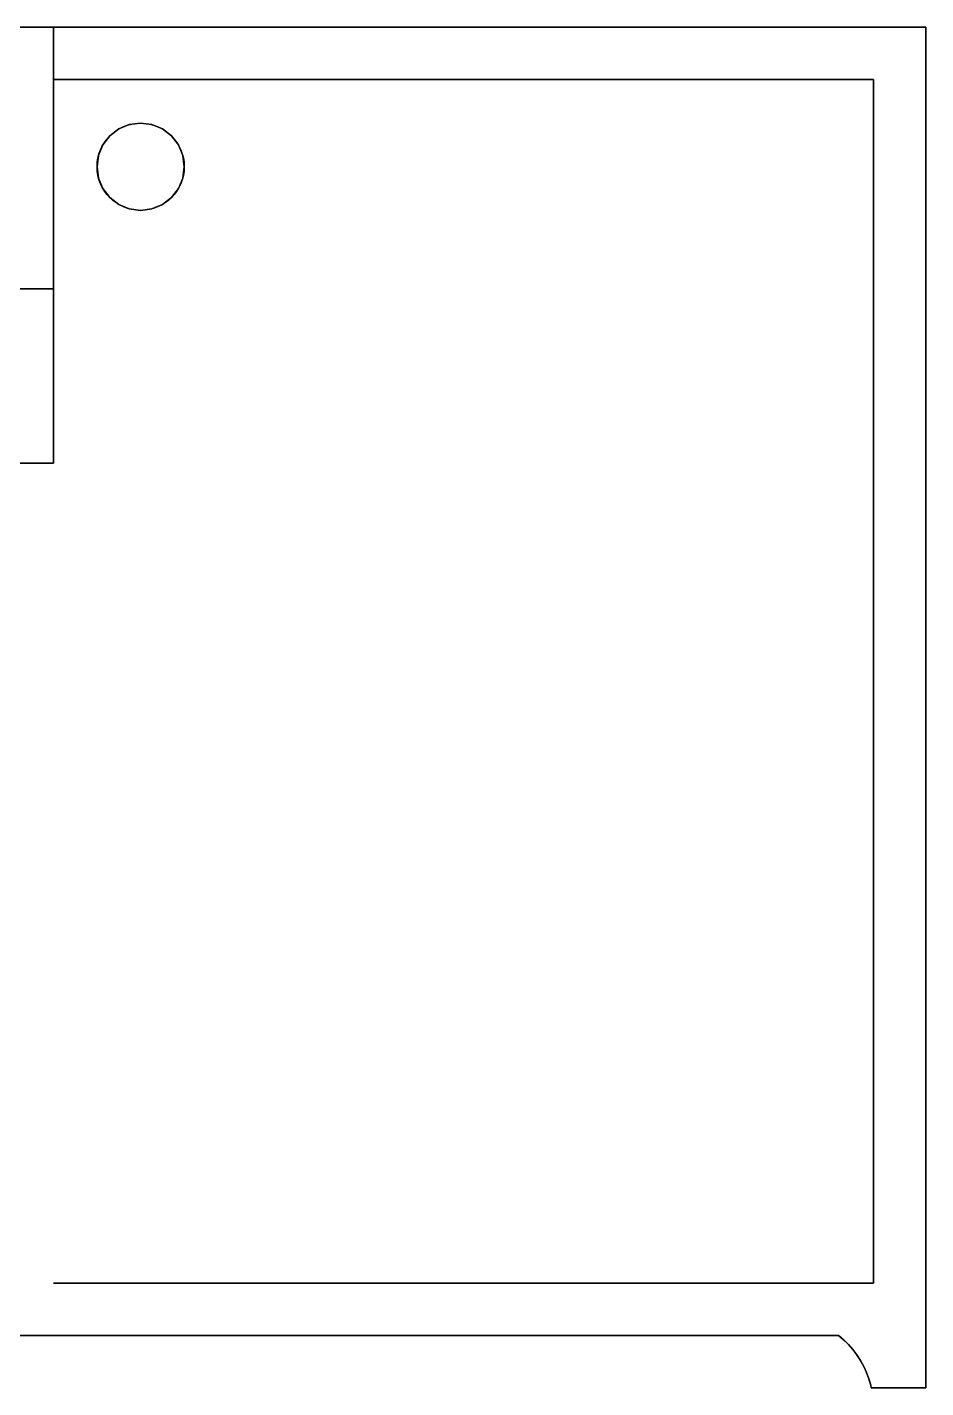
# Model space of a CAD drawing. Header units: metres. Extents: x 0.6 to 12, y -3.2 to 3.7.
# Drawn here: x 4.338 to 4.853, y 0.549 to 1.329 of the extents above; entities that cross this region are included whole.
import ezdxf

# ---------------------------------------------------------------- set-up
doc = ezdxf.new("R2010")
doc.units = ezdxf.units.M
doc.layers.add('MUROS EDIFICIOS', color=4, linetype='Continuous')

msp = doc.modelspace()

# ---------------------------------------------------------------- linework, layer by layer
at = {"layer": 'MUROS EDIFICIOS', "color": 0}
for p, q in [((4.85332, 1.32876, 0.8), (3.35332, 1.32876, 0.8)), ((4.35332, 1.32876), (4.20332, 1.32876)), ((4.35332, 1.32876), (4.35332, 1.17876)), ((4.35332, 1.32876), (4.35332, 1.32876, 0.5)), ((4.85332, 1.32876, 0.6), (4.53332, 1.32876, 0.6)), ((4.85332, 1.32876, 0.6), (4.85332, 0.54876, 0.6)), ((4.85332, 1.32876, 0.6), (4.85332, 1.32876, 0.8)), ((4.85332, 0.54876, 0.8), (4.85332, 1.32876, 0.8)), ((4.82332, 1.29876, 0.62), (4.35332, 1.29876, 0.62)), ((4.35332, 1.29876, 0.8), (4.35332, 1.29876, 0.62)), ((4.77332, 1.29876, 0.8), (4.35332, 1.29876, 0.8)), ((4.82332, 1.29876, 0.8), (4.77332, 1.29876, 0.8)), ((4.82332, 0.60876, 0.62), (4.82332, 1.29876, 0.62)), ((4.82332, 1.29876, 0.8), (4.82332, 1.29876, 0.62)), ((4.82332, 0.60876, 0.8), (4.82332, 1.29876, 0.8)), ((4.39685, 1.27291, 0.62), (4.39685, 1.27291, 0.58)), ((4.40332, 1.27376, 0.62), (4.40332, 1.27376, 0.58)), ((4.40979, 1.27291, 0.62), (4.40979, 1.27291, 0.58)), ((4.38565, 1.26644, 0.62), (4.38565, 1.26644, 0.58)), ((4.39082, 1.27041, 0.62), (4.39082, 1.27041, 0.58)), ((4.41582, 1.27041, 0.62), (4.41582, 1.27041, 0.58)), ((4.421, 1.26644, 0.62), (4.421, 1.26644, 0.58)), ((4.38167, 1.26126, 0.62), (4.38167, 1.26126, 0.58)), ((4.42498, 1.26126, 0.62), (4.42498, 1.26126, 0.58)), ((4.37832, 1.24876, 0.62), (4.37832, 1.24876, 0.58)), ((4.37918, 1.25523, 0.62), (4.37918, 1.25523, 0.58)), ((4.42747, 1.25523, 0.62), (4.42747, 1.25523, 0.58)), ((4.42832, 1.24876, 0.62), (4.42832, 1.24876, 0.58)), ((4.37918, 1.24229, 0.62), (4.37918, 1.24229, 0.58)), ((4.42747, 1.24229, 0.62), (4.42747, 1.24229, 0.58)), ((4.38167, 1.23626, 0.62), (4.38167, 1.23626, 0.58)), ((4.42498, 1.23626, 0.62), (4.42498, 1.23626, 0.58)), ((4.38565, 1.23108, 0.62), (4.38565, 1.23108, 0.58)), ((4.39082, 1.22711, 0.62), (4.39082, 1.22711, 0.58)), ((4.39685, 1.22461, 0.62), (4.39685, 1.22461, 0.58)), ((4.40979, 1.22461, 0.62), (4.40979, 1.22461, 0.58)), ((4.41582, 1.22711, 0.62), (4.41582, 1.22711, 0.58)), ((4.421, 1.23108, 0.62), (4.421, 1.23108, 0.58)), ((4.40332, 1.22376, 0.62), (4.40332, 1.22376, 0.58)), ((4.20332, 1.17876), (4.35332, 1.17876)), ((4.35332, 1.17876), (4.35332, 1.07876, 0.25)), ((3.85332, 1.07876, 0.25), (4.35332, 1.07876, 0.25)), ((4.35332, 0.60876, 0.62), (4.82332, 0.60876, 0.62)), ((4.35332, 0.60876, 0.8), (4.35332, 0.60876, 0.62)), ((4.35332, 0.60876, 0.8), (4.82332, 0.60876, 0.8)), ((4.82332, 0.60876, 0.8), (4.82332, 0.60876, 0.62)), ((3.40332, 0.57876, 0.8), (4.80332, 0.57876, 0.8)), ((3.40332, 0.57876, 0.78), (4.80332, 0.57876, 0.78)), ((4.20332, 0.57876), (4.35332, 0.57876)), ((4.21894, 0.57876, 0.02), (4.35332, 0.57876, 0.02)), ((4.35332, 0.57876), (4.35332, 0.57876, 0.02)), ((4.35332, 0.57876, 0.02), (4.35332, 0.57876, 0.5)), ((4.80332, 0.57876, 0.6), (4.53332, 0.57876, 0.6)), ((4.80332, 0.57876, 0.8), (4.80332, 0.57876, 0.78)), ((4.80332, 0.57876, 0.78), (4.80332, 0.57876, 0.6)), ((4.80626, 0.57627, 0.8), (4.80626, 0.57627, 0.6)), ((4.809, 0.57357, 0.8), (4.809, 0.57357, 0.6)), ((4.81154, 0.57067, 0.8), (4.81154, 0.57067, 0.6)), ((4.81386, 0.5676, 0.8), (4.81386, 0.5676, 0.6)), ((4.81595, 0.56437, 0.8), (4.81595, 0.56437, 0.6)), ((4.8178, 0.56099, 0.8), (4.8178, 0.56099, 0.6)), ((4.81939, 0.55749, 0.8), (4.81939, 0.55749, 0.6)), ((4.82072, 0.55388, 0.8), (4.82072, 0.55388, 0.6)), ((4.82179, 0.55018, 0.8), (4.82179, 0.55018, 0.6)), ((4.85332, 0.54876, 0.8), (4.82209, 0.54876, 0.8)), ((4.85332, 0.54876, 0.6), (4.82209, 0.54876, 0.6)), ((4.82209, 0.54876, 0.8), (4.82209, 0.54876, 0.6)), ((4.85332, 0.54876, 0.8), (4.85332, 0.54876, 0.6))]:
    msp.add_line(p, q, dxfattribs=at)
for centre in [(4.40332, 1.24876, 0.62), (4.40332, 1.24876, 0.58)]:
    msp.add_circle(centre, 0.025, dxfattribs=at)
at = {"layer": 'MUROS EDIFICIOS', "color": 0, "extrusion": (7e-16, -1, -1.6e-15)}
for centre in [(4.54021, 0.37561, -1.32876), (4.54021, 0.37561, -0.57876)]:
    msp.add_arc(centre, 0.2245, 91.75763, 146.35158, dxfattribs=at)
at = {"layer": 'MUROS EDIFICIOS', "color": 0}
for centre in [(4.77084, 0.53751, 0.8), (4.77084, 0.53751, 0.6)]:
    msp.add_arc(centre, 0.0525, 12.37335, 51.77382, dxfattribs=at)
for points, invisible_edges in [([(4.53332, 1.32876, 0.6), (3.35332, 1.32876, 0.8), (4.85332, 1.32876, 0.6)], 3), ([(4.85332, 1.32876, 0.6), (3.35332, 1.32876, 0.8), (4.85332, 1.32876, 0.8)], 1), ([(3.35332, 1.32876, 0.8), (4.82332, 1.29876, 0.8), (4.77332, 1.29876, 0.8)], 13), ([(4.85332, 1.32876, 0.8), (4.82332, 1.29876, 0.8), (3.35332, 1.32876, 0.8)], 3), ([(3.35332, 1.32876, 0.8), (4.77332, 1.29876, 0.8), (4.35332, 1.29876, 0.8)], 13), ([(4.51555, 1.32876, 0.59875), (3.6911, 1.32876, 0.59875), (3.67332, 1.32876, 0.6)], 13), ([(4.51555, 1.32876, 0.59875), (3.67332, 1.32876, 0.6), (4.53332, 1.32876, 0.6)], 3), ([(4.49793, 1.32876, 0.59609), (3.6911, 1.32876, 0.59875), (4.51555, 1.32876, 0.59875)], 3), ([(4.49793, 1.32876, 0.59609), (3.70872, 1.32876, 0.59609), (3.6911, 1.32876, 0.59875)], 13), ([(4.48057, 1.32876, 0.59204), (3.70872, 1.32876, 0.59609), (4.49793, 1.32876, 0.59609)], 3), ([(4.48057, 1.32876, 0.59204), (3.72608, 1.32876, 0.59204), (3.70872, 1.32876, 0.59609)], 13), ([(4.46359, 1.32876, 0.58663), (3.74306, 1.32876, 0.58663), (3.72608, 1.32876, 0.59204)], 13), ([(4.46359, 1.32876, 0.58663), (3.72608, 1.32876, 0.59204), (4.48057, 1.32876, 0.59204)], 3), ([(4.44709, 1.32876, 0.57988), (3.74306, 1.32876, 0.58663), (4.46359, 1.32876, 0.58663)], 3), ([(4.44709, 1.32876, 0.57988), (3.75956, 1.32876, 0.57988), (3.74306, 1.32876, 0.58663)], 13), ([(4.43118, 1.32876, 0.57185), (3.75956, 1.32876, 0.57988), (4.44709, 1.32876, 0.57988)], 3), ([(4.43118, 1.32876, 0.57185), (3.77547, 1.32876, 0.57185), (3.75956, 1.32876, 0.57988)], 13), ([(4.41596, 1.32876, 0.56259), (3.79069, 1.32876, 0.56259), (3.77547, 1.32876, 0.57185)], 13), ([(4.41596, 1.32876, 0.56259), (3.77547, 1.32876, 0.57185), (4.43118, 1.32876, 0.57185)], 3), ([(4.40152, 1.32876, 0.55214), (3.80513, 1.32876, 0.55214), (3.79069, 1.32876, 0.56259)], 13), ([(4.40152, 1.32876, 0.55214), (3.79069, 1.32876, 0.56259), (4.41596, 1.32876, 0.56259)], 3), ([(4.38795, 1.32876, 0.54059), (3.80513, 1.32876, 0.55214), (4.40152, 1.32876, 0.55214)], 3), ([(4.38795, 1.32876, 0.54059), (3.81869, 1.32876, 0.54059), (3.80513, 1.32876, 0.55214)], 13), ([(4.37535, 1.32876, 0.52799), (3.8313, 1.32876, 0.52799), (3.81869, 1.32876, 0.54059)], 13), ([(4.37535, 1.32876, 0.52799), (3.81869, 1.32876, 0.54059), (4.38795, 1.32876, 0.54059)], 3), ([(4.36378, 1.32876, 0.51443), (3.84287, 1.32876, 0.51443), (3.8313, 1.32876, 0.52799)], 13), ([(4.36378, 1.32876, 0.51443), (3.8313, 1.32876, 0.52799), (4.37535, 1.32876, 0.52799)], 3), ([(4.35332, 1.32876, 0.5), (3.85332, 1.32876, 0.5), (3.84287, 1.32876, 0.51443)], 13), ([(4.35332, 1.32876, 0.5), (3.84287, 1.32876, 0.51443), (4.36378, 1.32876, 0.51443)], 3), ([(4.15332, 1.32876, 0.2), (4.35332, 1.32876), (4.20332, 1.32876)], 1), ([(4.35332, 1.32876), (4.15332, 1.32876, 0.2), (4.35332, 1.32876, 0.5)], 3), ([(4.35332, 1.17876), (4.20332, 1.32876), (4.35332, 1.32876)], 1), ([(4.20332, 1.32876), (4.35332, 1.17876), (4.20332, 1.17876)], 1), ([(4.35332, 1.32876, 0.5), (4.35332, 1.07876, 0.25), (4.35332, 1.32876)], 3), ([(4.35332, 1.32876), (4.35332, 1.07876, 0.25), (4.35332, 1.17876)], 1), ([(4.53332, 1.32876, 0.6), (4.81939, 0.55749, 0.6), (4.8178, 0.56099, 0.6)], 13), ([(4.53332, 1.32876, 0.6), (4.81595, 0.56437, 0.6), (4.81386, 0.5676, 0.6)], 13), ([(4.85332, 1.32876, 0.6), (4.81939, 0.55749, 0.6), (4.53332, 1.32876, 0.6)], 3), ([(4.53332, 1.32876, 0.6), (4.8178, 0.56099, 0.6), (4.81595, 0.56437, 0.6)], 13), ([(4.53332, 1.32876, 0.6), (4.80626, 0.57627, 0.6), (4.80332, 0.57876, 0.6)], 13), ([(4.53332, 1.32876, 0.6), (4.81154, 0.57067, 0.6), (4.809, 0.57357, 0.6)], 13), ([(4.53332, 1.32876, 0.6), (4.81386, 0.5676, 0.6), (4.81154, 0.57067, 0.6)], 13), ([(4.53332, 1.32876, 0.6), (4.809, 0.57357, 0.6), (4.80626, 0.57627, 0.6)], 13), ([(4.85332, 1.32876, 0.6), (4.82072, 0.55388, 0.6), (4.81939, 0.55749, 0.6)], 13), ([(4.85332, 1.32876, 0.6), (4.82179, 0.55018, 0.6), (4.82072, 0.55388, 0.6)], 13), ([(4.85332, 1.32876, 0.6), (4.82209, 0.54876, 0.6), (4.82179, 0.55018, 0.6)], 13), ([(4.82209, 0.54876, 0.8), (4.85332, 1.32876, 0.8), (4.85332, 0.54876, 0.8)], 1), ([(4.82209, 0.54876, 0.6), (4.85332, 1.32876, 0.6), (4.85332, 0.54876, 0.6)], 1), ([(4.82332, 1.29876, 0.8), (4.85332, 1.32876, 0.8), (4.82332, 0.60876, 0.8)], 3), ([(4.85332, 1.32876, 0.6), (4.85332, 0.54876, 0.8), (4.85332, 0.54876, 0.6)], 1), ([(4.85332, 0.54876, 0.8), (4.85332, 1.32876, 0.6), (4.85332, 1.32876, 0.8)], 1), ([(4.32332, 1.29876, 0.8), (4.35332, 1.29876, 0.8), (4.32332, 0.60876, 0.8)], 3), ([(4.40979, 1.27291, 0.62), (4.35332, 1.29876, 0.62), (4.40332, 1.27376, 0.62)], 3), ([(4.41582, 1.27041, 0.62), (4.35332, 1.29876, 0.62), (4.40979, 1.27291, 0.62)], 3), ([(4.40332, 1.27376, 0.62), (4.35332, 1.29876, 0.62), (4.39685, 1.27291, 0.62)], 3), ([(4.39082, 1.27041, 0.62), (4.35332, 1.29876, 0.62), (4.38565, 1.26644, 0.62)], 3), ([(4.41582, 1.27041, 0.62), (4.82332, 1.29876, 0.62), (4.35332, 1.29876, 0.62)], 13), ([(4.39685, 1.27291, 0.62), (4.35332, 1.29876, 0.62), (4.39082, 1.27041, 0.62)], 3), ([(4.38167, 1.26126, 0.62), (4.35332, 1.29876, 0.62), (4.37918, 1.25523, 0.62)], 3), ([(4.37918, 1.25523, 0.62), (4.35332, 1.29876, 0.62), (4.37832, 1.24876, 0.62)], 3), ([(4.38565, 1.26644, 0.62), (4.35332, 1.29876, 0.62), (4.38167, 1.26126, 0.62)], 3), ([(4.35332, 1.29876, 0.8), (4.82332, 1.29876, 0.8), (4.77332, 1.29876, 0.8)], 1), ([(4.35332, 1.29876, 0.62), (4.82332, 1.29876, 0.8), (4.35332, 1.29876, 0.8)], 3), ([(4.82332, 1.29876, 0.8), (4.35332, 1.29876, 0.62), (4.82332, 1.29876, 0.62)], 1), ([(4.421, 1.26644, 0.62), (4.82332, 1.29876, 0.62), (4.41582, 1.27041, 0.62)], 3), ([(4.42498, 1.26126, 0.62), (4.82332, 1.29876, 0.62), (4.421, 1.26644, 0.62)], 3), ([(4.82332, 1.29876, 0.62), (4.42498, 1.26126, 0.62), (4.82332, 0.60876, 0.62)], 3), ([(4.82332, 0.60876, 0.62), (4.82332, 1.29876, 0.8), (4.82332, 1.29876, 0.62)], 1), ([(4.82332, 1.29876, 0.8), (4.82332, 0.60876, 0.62), (4.82332, 0.60876, 0.8)], 1), ([(4.39685, 1.22461, 0.58), (4.39685, 1.27291, 0.58), (4.39082, 1.27041, 0.58)], 13), ([(4.39685, 1.27291, 0.62), (4.39082, 1.27041, 0.58), (4.39685, 1.27291, 0.58)], 1), ([(4.39082, 1.27041, 0.58), (4.39685, 1.27291, 0.62), (4.39082, 1.27041, 0.62)], 1), ([(4.40332, 1.22376, 0.58), (4.40332, 1.27376, 0.58), (4.39685, 1.27291, 0.58)], 13), ([(4.40332, 1.27376, 0.62), (4.39685, 1.27291, 0.58), (4.40332, 1.27376, 0.58)], 1), ([(4.39685, 1.27291, 0.58), (4.40332, 1.27376, 0.62), (4.39685, 1.27291, 0.62)], 1), ([(4.40332, 1.22376, 0.58), (4.39685, 1.27291, 0.58), (4.39685, 1.22461, 0.58)], 3), ([(4.40979, 1.27291, 0.62), (4.40332, 1.27376, 0.58), (4.40979, 1.27291, 0.58)], 1), ([(4.40332, 1.27376, 0.58), (4.40979, 1.27291, 0.62), (4.40332, 1.27376, 0.62)], 1), ([(4.40979, 1.22461, 0.58), (4.40979, 1.27291, 0.58), (4.40332, 1.27376, 0.58)], 13), ([(4.40979, 1.22461, 0.58), (4.40332, 1.27376, 0.58), (4.40332, 1.22376, 0.58)], 3), ([(4.41582, 1.22711, 0.58), (4.41582, 1.27041, 0.58), (4.40979, 1.27291, 0.58)], 13), ([(4.41582, 1.22711, 0.58), (4.40979, 1.27291, 0.58), (4.40979, 1.22461, 0.58)], 3), ([(4.41582, 1.27041, 0.62), (4.40979, 1.27291, 0.58), (4.41582, 1.27041, 0.58)], 1), ([(4.40979, 1.27291, 0.58), (4.41582, 1.27041, 0.62), (4.40979, 1.27291, 0.62)], 1), ([(4.38565, 1.23108, 0.58), (4.38565, 1.26644, 0.58), (4.38167, 1.26126, 0.58)], 13), ([(4.38167, 1.26126, 0.62), (4.38565, 1.26644, 0.58), (4.38565, 1.26644, 0.62)], 1), ([(4.38565, 1.26644, 0.58), (4.38167, 1.26126, 0.62), (4.38167, 1.26126, 0.58)], 1), ([(4.39082, 1.22711, 0.58), (4.39082, 1.27041, 0.58), (4.38565, 1.26644, 0.58)], 13), ([(4.39082, 1.27041, 0.62), (4.38565, 1.26644, 0.58), (4.39082, 1.27041, 0.58)], 1), ([(4.38565, 1.26644, 0.58), (4.39082, 1.27041, 0.62), (4.38565, 1.26644, 0.62)], 1), ([(4.39082, 1.22711, 0.58), (4.38565, 1.26644, 0.58), (4.38565, 1.23108, 0.58)], 3), ([(4.39685, 1.22461, 0.58), (4.39082, 1.27041, 0.58), (4.39082, 1.22711, 0.58)], 3), ([(4.421, 1.23108, 0.58), (4.41582, 1.27041, 0.58), (4.41582, 1.22711, 0.58)], 3), ([(4.421, 1.23108, 0.58), (4.421, 1.26644, 0.58), (4.41582, 1.27041, 0.58)], 13), ([(4.41582, 1.27041, 0.58), (4.421, 1.26644, 0.62), (4.41582, 1.27041, 0.62)], 1), ([(4.421, 1.26644, 0.62), (4.41582, 1.27041, 0.58), (4.421, 1.26644, 0.58)], 1), ([(4.42498, 1.23626, 0.58), (4.421, 1.26644, 0.58), (4.421, 1.23108, 0.58)], 3), ([(4.42498, 1.23626, 0.58), (4.42498, 1.26126, 0.58), (4.421, 1.26644, 0.58)], 13), ([(4.421, 1.26644, 0.62), (4.42498, 1.26126, 0.58), (4.42498, 1.26126, 0.62)], 1), ([(4.42498, 1.26126, 0.58), (4.421, 1.26644, 0.62), (4.421, 1.26644, 0.58)], 1), ([(4.38167, 1.23626, 0.58), (4.38167, 1.26126, 0.58), (4.37918, 1.25523, 0.58)], 13), ([(4.37918, 1.25523, 0.62), (4.38167, 1.26126, 0.58), (4.38167, 1.26126, 0.62)], 1), ([(4.38167, 1.26126, 0.58), (4.37918, 1.25523, 0.62), (4.37918, 1.25523, 0.58)], 1), ([(4.38565, 1.23108, 0.58), (4.38167, 1.26126, 0.58), (4.38167, 1.23626, 0.58)], 3), ([(4.42747, 1.24229, 0.58), (4.42747, 1.25523, 0.58), (4.42498, 1.26126, 0.58)], 13), ([(4.42747, 1.24229, 0.58), (4.42498, 1.26126, 0.58), (4.42498, 1.23626, 0.58)], 3), ([(4.42747, 1.25523, 0.58), (4.42498, 1.26126, 0.62), (4.42498, 1.26126, 0.58)], 1), ([(4.42498, 1.26126, 0.62), (4.42747, 1.25523, 0.58), (4.42747, 1.25523, 0.62)], 1), ([(4.82332, 0.60876, 0.62), (4.42498, 1.26126, 0.62), (4.42747, 1.25523, 0.62)], 13), ([(4.35332, 0.60876, 0.62), (4.42832, 1.24876, 0.62), (4.42747, 1.24229, 0.62)], 13), ([(4.42832, 1.24876, 0.62), (4.35332, 0.60876, 0.62), (4.82332, 0.60876, 0.62)], 13), ([(4.35332, 0.60876, 0.62), (4.37918, 1.24229, 0.62), (4.37832, 1.24876, 0.62)], 13), ([(4.37918, 1.24229, 0.58), (4.37918, 1.25523, 0.58), (4.37832, 1.24876, 0.58)], 1), ([(4.37832, 1.24876, 0.62), (4.37918, 1.25523, 0.58), (4.37918, 1.25523, 0.62)], 1), ([(4.37918, 1.25523, 0.58), (4.37832, 1.24876, 0.62), (4.37832, 1.24876, 0.58)], 1), ([(4.37918, 1.24229, 0.62), (4.37832, 1.24876, 0.58), (4.37832, 1.24876, 0.62)], 1), ([(4.37832, 1.24876, 0.58), (4.37918, 1.24229, 0.62), (4.37918, 1.24229, 0.58)], 1), ([(4.38167, 1.23626, 0.58), (4.37918, 1.25523, 0.58), (4.37918, 1.24229, 0.58)], 3), ([(4.42747, 1.25523, 0.58), (4.42747, 1.24229, 0.58), (4.42832, 1.24876, 0.58)], 1), ([(4.42747, 1.25523, 0.62), (4.42832, 1.24876, 0.58), (4.42832, 1.24876, 0.62)], 1), ([(4.42832, 1.24876, 0.58), (4.42747, 1.25523, 0.62), (4.42747, 1.25523, 0.58)], 1), ([(4.82332, 0.60876, 0.62), (4.42747, 1.25523, 0.62), (4.42832, 1.24876, 0.62)], 13), ([(4.42747, 1.24229, 0.58), (4.42832, 1.24876, 0.62), (4.42832, 1.24876, 0.58)], 1), ([(4.42832, 1.24876, 0.62), (4.42747, 1.24229, 0.58), (4.42747, 1.24229, 0.62)], 1), ([(4.35332, 0.60876, 0.62), (4.42747, 1.24229, 0.62), (4.42498, 1.23626, 0.62)], 13), ([(4.35332, 0.60876, 0.62), (4.38167, 1.23626, 0.62), (4.37918, 1.24229, 0.62)], 13), ([(4.38167, 1.23626, 0.62), (4.37918, 1.24229, 0.58), (4.37918, 1.24229, 0.62)], 1), ([(4.37918, 1.24229, 0.58), (4.38167, 1.23626, 0.62), (4.38167, 1.23626, 0.58)], 1), ([(4.42498, 1.23626, 0.58), (4.42747, 1.24229, 0.62), (4.42747, 1.24229, 0.58)], 1), ([(4.42747, 1.24229, 0.62), (4.42498, 1.23626, 0.58), (4.42498, 1.23626, 0.62)], 1), ([(4.35332, 0.60876, 0.62), (4.38565, 1.23108, 0.62), (4.38167, 1.23626, 0.62)], 13), ([(4.35332, 0.60876, 0.62), (4.42498, 1.23626, 0.62), (4.421, 1.23108, 0.62)], 13), ([(4.38565, 1.23108, 0.62), (4.38167, 1.23626, 0.58), (4.38167, 1.23626, 0.62)], 1), ([(4.38167, 1.23626, 0.58), (4.38565, 1.23108, 0.62), (4.38565, 1.23108, 0.58)], 1), ([(4.421, 1.23108, 0.58), (4.42498, 1.23626, 0.62), (4.42498, 1.23626, 0.58)], 1), ([(4.42498, 1.23626, 0.62), (4.421, 1.23108, 0.58), (4.421, 1.23108, 0.62)], 1), ([(4.35332, 0.60876, 0.62), (4.421, 1.23108, 0.62), (4.41582, 1.22711, 0.62)], 13), ([(4.35332, 0.60876, 0.62), (4.39082, 1.22711, 0.62), (4.38565, 1.23108, 0.62)], 13), ([(4.35332, 0.60876, 0.62), (4.39685, 1.22461, 0.62), (4.39082, 1.22711, 0.62)], 13), ([(4.35332, 0.60876, 0.62), (4.41582, 1.22711, 0.62), (4.40979, 1.22461, 0.62)], 13), ([(4.35332, 0.60876, 0.62), (4.40979, 1.22461, 0.62), (4.40332, 1.22376, 0.62)], 13), ([(4.35332, 0.60876, 0.62), (4.40332, 1.22376, 0.62), (4.39685, 1.22461, 0.62)], 13), ([(4.38565, 1.23108, 0.62), (4.39082, 1.22711, 0.58), (4.38565, 1.23108, 0.58)], 1), ([(4.39082, 1.22711, 0.58), (4.38565, 1.23108, 0.62), (4.39082, 1.22711, 0.62)], 1), ([(4.39082, 1.22711, 0.62), (4.39685, 1.22461, 0.58), (4.39082, 1.22711, 0.58)], 1), ([(4.39685, 1.22461, 0.58), (4.39082, 1.22711, 0.62), (4.39685, 1.22461, 0.62)], 1), ([(4.39685, 1.22461, 0.62), (4.40332, 1.22376, 0.58), (4.39685, 1.22461, 0.58)], 1), ([(4.40332, 1.22376, 0.58), (4.39685, 1.22461, 0.62), (4.40332, 1.22376, 0.62)], 1), ([(4.40332, 1.22376, 0.62), (4.40979, 1.22461, 0.58), (4.40332, 1.22376, 0.58)], 1), ([(4.40979, 1.22461, 0.58), (4.40332, 1.22376, 0.62), (4.40979, 1.22461, 0.62)], 1), ([(4.40979, 1.22461, 0.62), (4.41582, 1.22711, 0.58), (4.40979, 1.22461, 0.58)], 1), ([(4.41582, 1.22711, 0.58), (4.40979, 1.22461, 0.62), (4.41582, 1.22711, 0.62)], 1), ([(4.41582, 1.22711, 0.62), (4.421, 1.23108, 0.58), (4.41582, 1.22711, 0.58)], 1), ([(4.421, 1.23108, 0.58), (4.41582, 1.22711, 0.62), (4.421, 1.23108, 0.62)], 1), ([(4.20332, 1.17876), (4.35332, 1.07876, 0.25), (4.15332, 1.09876, 0.2)], 3), ([(4.35332, 1.07876, 0.25), (4.20332, 1.17876), (4.35332, 1.17876)], 1), ([(3.85332, 1.07876, 0.25), (4.05332, 1.09876, 0.2), (4.35332, 1.07876, 0.25)], 3), ([(4.15332, 1.09876, 0.2), (4.35332, 1.07876, 0.25), (4.05332, 1.09876, 0.2)], 3), ([(4.35332, 0.60876, 0.8), (4.80332, 0.57876, 0.8), (3.40332, 0.57876, 0.8)], 13), ([(4.82332, 0.60876, 0.62), (4.35332, 0.60876, 0.8), (4.82332, 0.60876, 0.8)], 1), ([(4.35332, 0.60876, 0.8), (4.82332, 0.60876, 0.62), (4.35332, 0.60876, 0.62)], 1), ([(4.82332, 0.60876, 0.8), (4.80332, 0.57876, 0.8), (4.35332, 0.60876, 0.8)], 3), ([(4.82332, 0.60876, 0.8), (4.80626, 0.57627, 0.8), (4.80332, 0.57876, 0.8)], 13), ([(4.82332, 0.60876, 0.8), (4.809, 0.57357, 0.8), (4.80626, 0.57627, 0.8)], 13), ([(4.82332, 0.60876, 0.8), (4.81154, 0.57067, 0.8), (4.809, 0.57357, 0.8)], 13), ([(4.82332, 0.60876, 0.8), (4.81386, 0.5676, 0.8), (4.81154, 0.57067, 0.8)], 13), ([(4.82332, 0.60876, 0.8), (4.81595, 0.56437, 0.8), (4.81386, 0.5676, 0.8)], 13), ([(4.82332, 0.60876, 0.8), (4.8178, 0.56099, 0.8), (4.81595, 0.56437, 0.8)], 13), ([(4.82332, 0.60876, 0.8), (4.81939, 0.55749, 0.8), (4.8178, 0.56099, 0.8)], 13), ([(4.82332, 0.60876, 0.8), (4.82072, 0.55388, 0.8), (4.81939, 0.55749, 0.8)], 13), ([(4.82332, 0.60876, 0.8), (4.82179, 0.55018, 0.8), (4.82072, 0.55388, 0.8)], 13), ([(4.82332, 0.60876, 0.8), (4.82209, 0.54876, 0.8), (4.82179, 0.55018, 0.8)], 13), ([(3.40332, 0.57876, 0.78), (4.80332, 0.57876, 0.8), (3.40332, 0.57876, 0.8)], 1), ([(4.80332, 0.57876, 0.8), (3.40332, 0.57876, 0.78), (4.80332, 0.57876, 0.78)], 1), ([(3.40332, 0.57876, 0.78), (3.67332, 0.57876, 0.6), (4.80332, 0.57876, 0.78)], 3), ([(3.6911, 0.57876, 0.59875), (4.53332, 0.57876, 0.6), (3.67332, 0.57876, 0.6)], 3), ([(3.70872, 0.57876, 0.59609), (4.49793, 0.57876, 0.59609), (3.6911, 0.57876, 0.59875)], 3), ([(3.6911, 0.57876, 0.59875), (4.49793, 0.57876, 0.59609), (4.51555, 0.57876, 0.59875)], 13), ([(3.6911, 0.57876, 0.59875), (4.51555, 0.57876, 0.59875), (4.53332, 0.57876, 0.6)], 13), ([(3.72608, 0.57876, 0.59204), (4.48057, 0.57876, 0.59204), (3.70872, 0.57876, 0.59609)], 3), ([(3.70872, 0.57876, 0.59609), (4.48057, 0.57876, 0.59204), (4.49793, 0.57876, 0.59609)], 13), ([(3.74306, 0.57876, 0.58663), (4.46359, 0.57876, 0.58663), (3.72608, 0.57876, 0.59204)], 3), ([(3.72608, 0.57876, 0.59204), (4.46359, 0.57876, 0.58663), (4.48057, 0.57876, 0.59204)], 13), ([(3.75956, 0.57876, 0.57988), (4.44709, 0.57876, 0.57988), (3.74306, 0.57876, 0.58663)], 3), ([(3.74306, 0.57876, 0.58663), (4.44709, 0.57876, 0.57988), (4.46359, 0.57876, 0.58663)], 13), ([(3.77547, 0.57876, 0.57185), (4.43118, 0.57876, 0.57185), (3.75956, 0.57876, 0.57988)], 3), ([(3.75956, 0.57876, 0.57988), (4.43118, 0.57876, 0.57185), (4.44709, 0.57876, 0.57988)], 13), ([(3.79069, 0.57876, 0.56259), (4.41596, 0.57876, 0.56259), (3.77547, 0.57876, 0.57185)], 3), ([(3.77547, 0.57876, 0.57185), (4.41596, 0.57876, 0.56259), (4.43118, 0.57876, 0.57185)], 13), ([(3.80513, 0.57876, 0.55214), (4.40152, 0.57876, 0.55214), (3.79069, 0.57876, 0.56259)], 3), ([(3.79069, 0.57876, 0.56259), (4.40152, 0.57876, 0.55214), (4.41596, 0.57876, 0.56259)], 13), ([(3.81869, 0.57876, 0.54059), (4.38795, 0.57876, 0.54059), (3.80513, 0.57876, 0.55214)], 3), ([(3.80513, 0.57876, 0.55214), (4.38795, 0.57876, 0.54059), (4.40152, 0.57876, 0.55214)], 13), ([(3.8313, 0.57876, 0.52799), (4.37535, 0.57876, 0.52799), (3.81869, 0.57876, 0.54059)], 3), ([(3.81869, 0.57876, 0.54059), (4.37535, 0.57876, 0.52799), (4.38795, 0.57876, 0.54059)], 13), ([(3.84287, 0.57876, 0.51443), (4.36378, 0.57876, 0.51443), (3.8313, 0.57876, 0.52799)], 3), ([(3.8313, 0.57876, 0.52799), (4.36378, 0.57876, 0.51443), (4.37535, 0.57876, 0.52799)], 13), ([(3.85332, 0.57876, 0.5), (4.36378, 0.57876, 0.51443), (3.84287, 0.57876, 0.51443)], 3), ([(3.85332, 0.57876, 0.5), (4.35332, 0.57876, 0.5), (4.36378, 0.57876, 0.51443)], 13), ([(4.16894, 0.57876, 0.22), (4.35332, 0.57876, 0.5), (4.03771, 0.57876, 0.22)], 3), ([(4.21894, 0.57876, 0.02), (4.35332, 0.57876, 0.5), (4.16894, 0.57876, 0.22)], 3), ([(4.20332, 0.57876), (4.35332, 0.57876, 0.02), (4.21894, 0.57876, 0.02)], 13), ([(4.35332, 0.57876, 0.02), (4.20332, 0.57876), (4.35332, 0.57876)], 1), ([(4.35332, 0.57876, 0.5), (4.21894, 0.57876, 0.02), (4.35332, 0.57876, 0.02)], 1), ([(4.35332, 0.57876), (4.35332, 0.57876, 0.5), (4.35332, 0.57876, 0.02)], 1), ([(4.80332, 0.57876, 0.78), (4.53332, 0.57876, 0.6), (4.80332, 0.57876, 0.6)], 1), ([(4.80626, 0.57627, 0.6), (4.80332, 0.57876, 0.78), (4.80332, 0.57876, 0.6)], 1), ([(4.80332, 0.57876, 0.78), (4.80626, 0.57627, 0.6), (4.80626, 0.57627, 0.8)], 13), ([(4.80332, 0.57876, 0.78), (4.80626, 0.57627, 0.8), (4.80332, 0.57876, 0.8)], 1), ([(4.809, 0.57357, 0.8), (4.80626, 0.57627, 0.6), (4.809, 0.57357, 0.6)], 1), ([(4.80626, 0.57627, 0.6), (4.809, 0.57357, 0.8), (4.80626, 0.57627, 0.8)], 1), ([(4.809, 0.57357, 0.6), (4.81154, 0.57067, 0.8), (4.809, 0.57357, 0.8)], 1), ([(4.81154, 0.57067, 0.8), (4.809, 0.57357, 0.6), (4.81154, 0.57067, 0.6)], 1), ([(4.81154, 0.57067, 0.6), (4.81386, 0.5676, 0.8), (4.81154, 0.57067, 0.8)], 1), ([(4.81386, 0.5676, 0.8), (4.81154, 0.57067, 0.6), (4.81386, 0.5676, 0.6)], 1), ([(4.81595, 0.56437, 0.8), (4.81386, 0.5676, 0.6), (4.81595, 0.56437, 0.6)], 1), ([(4.81386, 0.5676, 0.6), (4.81595, 0.56437, 0.8), (4.81386, 0.5676, 0.8)], 1), ([(4.81595, 0.56437, 0.6), (4.8178, 0.56099, 0.8), (4.81595, 0.56437, 0.8)], 1), ([(4.8178, 0.56099, 0.8), (4.81595, 0.56437, 0.6), (4.8178, 0.56099, 0.6)], 1), ([(4.8178, 0.56099, 0.6), (4.81939, 0.55749, 0.8), (4.8178, 0.56099, 0.8)], 1), ([(4.81939, 0.55749, 0.8), (4.8178, 0.56099, 0.6), (4.81939, 0.55749, 0.6)], 1), ([(4.82072, 0.55388, 0.8), (4.81939, 0.55749, 0.6), (4.82072, 0.55388, 0.6)], 1), ([(4.81939, 0.55749, 0.6), (4.82072, 0.55388, 0.8), (4.81939, 0.55749, 0.8)], 1), ([(4.82072, 0.55388, 0.6), (4.82179, 0.55018, 0.8), (4.82072, 0.55388, 0.8)], 1), ([(4.82179, 0.55018, 0.8), (4.82072, 0.55388, 0.6), (4.82179, 0.55018, 0.6)], 1), ([(4.82179, 0.55018, 0.6), (4.82209, 0.54876, 0.8), (4.82179, 0.55018, 0.8)], 1), ([(4.82209, 0.54876, 0.8), (4.82179, 0.55018, 0.6), (4.82209, 0.54876, 0.6)], 1), ([(4.82209, 0.54876, 0.6), (4.85332, 0.54876, 0.8), (4.82209, 0.54876, 0.8)], 1), ([(4.85332, 0.54876, 0.8), (4.82209, 0.54876, 0.6), (4.85332, 0.54876, 0.6)], 1)]:
    msp.add_3dface(points, dxfattribs=dict(at, invisible_edges=invisible_edges))

doc.saveas('drawing.dxf')
